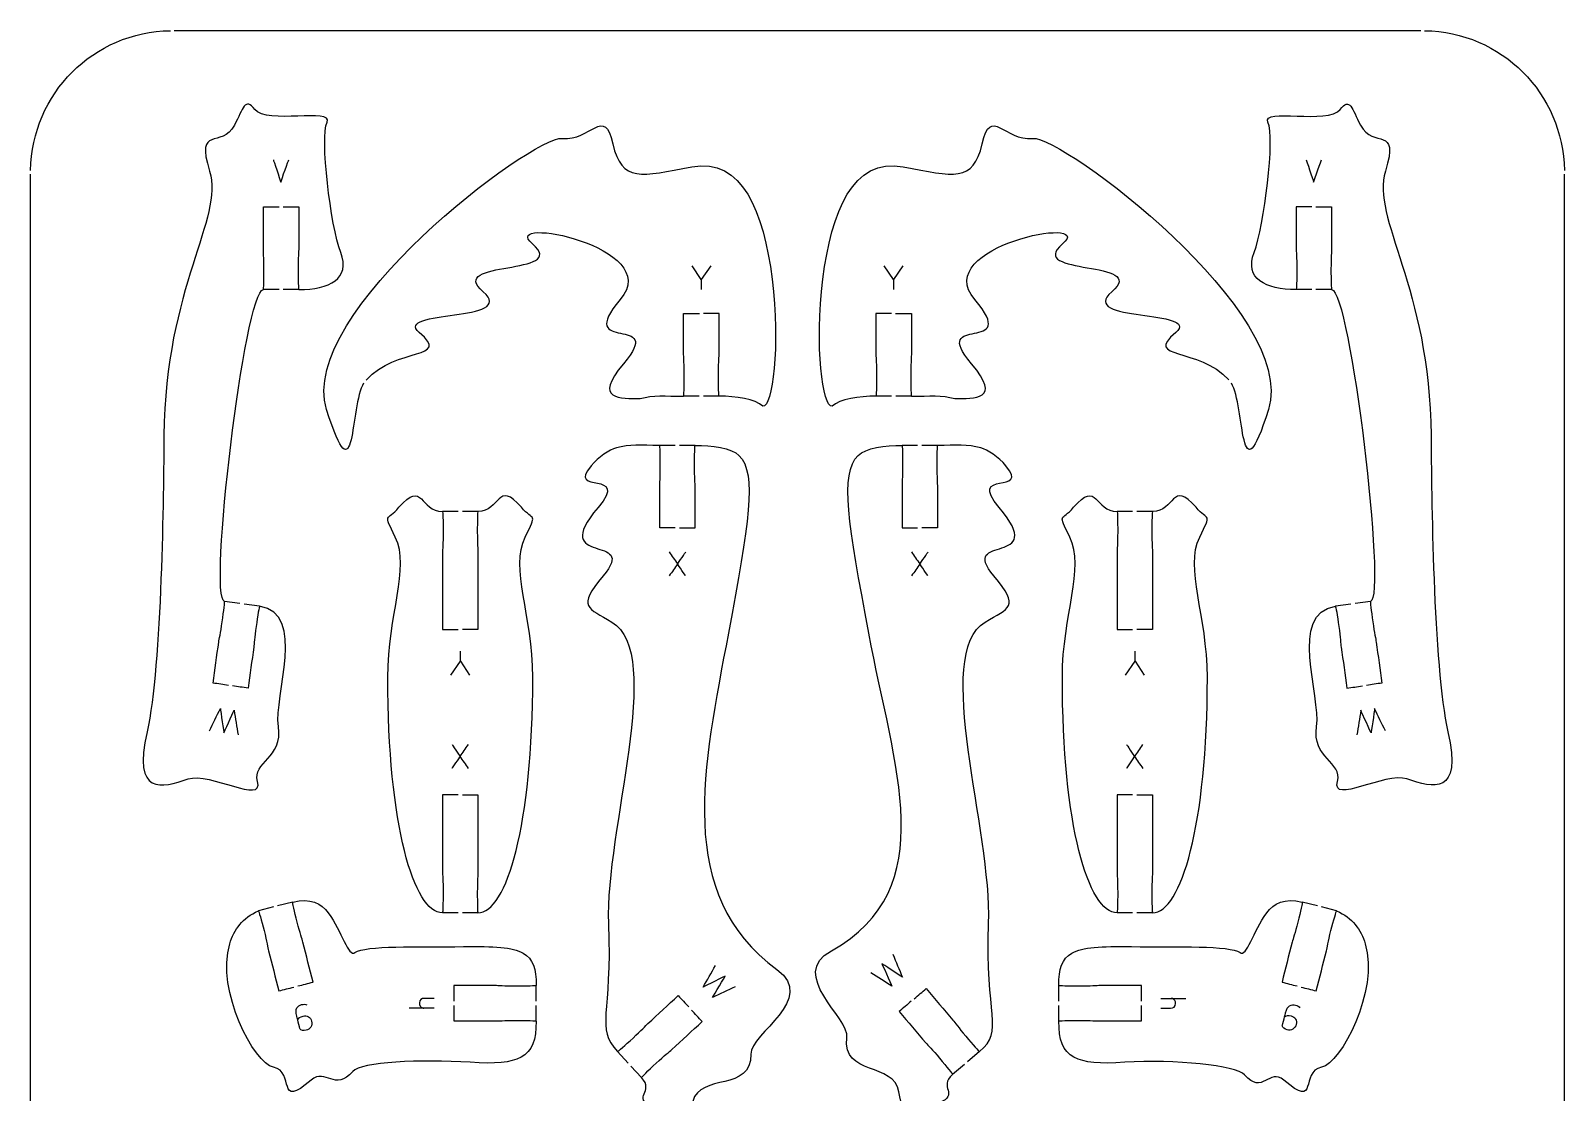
# Model space of a CAD drawing. Extents: x 5 to 405, y 5 to 225.
# Drawn here: x 5 to 135, y 135 to 225 of the extents above; entities that cross this region are included whole.
import ezdxf

# ---------------------------------------------------------------- set-up
doc = ezdxf.new("R2010")
doc.units = 0
doc.header["$MEASUREMENT"] = 0
doc.layers.add('DEFAULT', color=18, linetype='CONTINUOUS')

msp = doc.modelspace()

# ---------------------------------------------------------------- linework, layer by layer
at = {"layer": 'DEFAULT', "color": 1}
for points in [[(122.85, 225), (17.15, 225)], [(5, 17.15), (5, 212.85)], [(135, 17.15), (135, 212.85)], [(26.05, 203.06), (24.73, 203.06), (24.72, 203.06)], [(27.72, 203.06), (26.4, 203.06)], [(113.6, 203.06), (112.27, 203.06)], [(115.27, 203.06), (113.95, 203.06)], [(61.67, 194.02), (60.35, 194.02)], [(63.35, 194.02), (62.02, 194.02)], [(77.98, 194.02), (76.65, 194.02)], [(79.65, 194.02), (78.33, 194.02)], [(59.64, 189.85), (58.32, 189.85)], [(61.32, 189.85), (59.99, 189.85)], [(80.18, 189.85), (78.86, 189.85)], [(81.86, 189.85), (80.53, 189.85)], [(41.23, 184.24), (39.91, 184.24)], [(42.91, 184.24), (41.59, 184.24)], [(98.41, 184.24), (97.09, 184.24)], [(100.09, 184.24), (98.76, 184.24)], [(22.74, 176.45), (21.43, 176.63)], [(24.4, 176.21), (23.09, 176.4)], [(116.91, 176.4), (115.6, 176.21)], [(118.57, 176.63), (117.26, 176.45)], [(27.21, 151.14), (25.93, 150.81)], [(114.07, 150.81), (112.79, 151.14)], [(25.59, 150.73), (24.3, 150.4)], [(41.23, 150.24), (39.91, 150.24)], [(42.91, 150.24), (41.59, 150.24)], [(98.41, 150.24), (97.09, 150.24)], [(100.09, 150.24), (98.76, 150.24)], [(115.7, 150.4), (114.41, 150.73)], [(47.85, 142.73), (47.85, 144.06)], [(92.15, 142.73), (92.15, 144.06)], [(47.85, 141.06), (47.85, 142.38)], [(92.15, 141.06), (92.15, 142.38)], [(55.64, 137.5), (54.74, 138.47)], [(85.44, 138.47), (84.42, 137.61)], [(56.78, 136.27), (55.88, 137.24)], [(84.16, 137.39), (83.15, 136.53)]]:
    msp.add_lwpolyline(points, dxfattribs=at)
at = {"layer": 'DEFAULT', "color": 18}
for points in [[(61.83, 203.91), (61.06, 205.07)], [(62.64, 205.07), (61.83, 203.91), (61.83, 203.05)], [(78.13, 203.91), (77.36, 205.07)], [(78.94, 205.07), (78.13, 203.91), (78.13, 203.05)], [(40.62, 170.38), (41.43, 171.55), (41.43, 172.41)], [(97.8, 170.38), (98.61, 171.55), (98.61, 172.41)], [(41.43, 171.55), (42.2, 170.38)], [(98.61, 171.55), (99.38, 170.38)], [(39.21, 142.16), (37.08, 142.16)], [(100.79, 142.98), (102.92, 142.98)]]:
    msp.add_lwpolyline(points, dxfattribs=at)
at = {"layer": 'DEFAULT', "color": 1}
for points in [[(5, 213.15), (5.08, 219.66), (10.34, 224.92), (16.85, 225)], [(123.15, 225), (129.66, 224.92), (134.92, 219.66), (135, 213.15)]]:
    msp.add_open_spline(points, degree=3, dxfattribs=at)
for points, knots in [([(26.4, 210.06), (26.84, 210.06), (27.28, 210.06), (27.72, 210.06), (27.72, 208.9), (27.72, 207.73), (27.72, 206.56), (27.72, 206.29), (27.67, 205.78), (27.67, 204.81), (27.67, 203.85), (27.7, 203.06), (27.72, 203.06), (30.32, 203.06), (32.14, 203.96), (31.28, 206.2), (30.43, 208.44), (29.51, 215.98), (30.12, 217.25), (30.7, 218.48), (24.99, 217.03), (24, 218.32), (23.16, 219.42), (23.02, 218.4), (22.27, 217), (21.17, 214.92), (18.94, 217.07), (20.17, 213.09), (21.4, 209.1), (16.4, 203.32), (16.3, 190.68), (16.26, 186.1), (16.14, 171.14), (14.87, 165.58), (13.62, 160.12), (16.12, 160.83), (18.34, 161.58), (20.19, 162.2), (24.78, 159.36), (24.23, 161.37), (23.78, 162.99), (26.41, 163.35), (26, 166.03), (25.61, 168.59), (28.44, 175.65), (24.4, 176.21), (24.38, 176.21), (24.24, 175.44), (24.11, 174.49), (23.97, 173.53), (23.95, 173.02), (23.91, 172.75), (23.75, 171.59), (23.59, 170.44), (23.43, 169.28), (22.99, 169.34), (22.55, 169.4), (22.11, 169.46)], [0, 0, 0, 0, 3.76, 3.76, 3.76, 13.68, 13.68, 13.68, 14.68, 14.68, 14.68, 15.68, 15.68, 15.68, 16.68, 16.68, 16.68, 17.68, 17.68, 17.68, 18.68, 18.68, 18.68, 19.68, 19.68, 19.68, 20.68, 20.68, 20.68, 21.68, 21.68, 21.68, 22.68, 22.68, 22.68, 23.68, 23.68, 23.68, 24.68, 24.68, 24.68, 25.68, 25.68, 25.68, 26.68, 26.68, 26.68, 27.68, 27.68, 27.68, 28.68, 28.68, 28.68, 38.596491, 38.596491, 38.596491, 42.35266, 42.35266, 42.35266, 42.35266]), ([(33.22, 195.12), (32.05, 193.24), (32.59, 184.91), (30.09, 192.89), (27.51, 201.1), (47.6, 216.12), (50.05, 215.87), (52.49, 215.62), (53.62, 218.69), (54.35, 215.4), (55.09, 212.12), (56.77, 212.64), (61.04, 213.46), (65.31, 214.28), (67.13, 209.62), (67.85, 203.95), (68.56, 198.29), (67.88, 193.03), (67.06, 193.17), (66.45, 193.79), (64.74, 194.02), (63.35, 194.02), (63.32, 194.04), (63.3, 194.81), (63.3, 195.77), (63.3, 196.73), (63.35, 197.24), (63.35, 197.52), (63.35, 198.68), (63.35, 199.85), (63.35, 201.02), (62.91, 201.02), (62.47, 201.02), (62.03, 201.02)], [0, 0, 0, 0, 1, 1, 1, 2, 2, 2, 3, 3, 3, 4, 4, 4, 5, 5, 5, 6, 6, 6, 7, 7, 7, 8, 8, 8, 9, 9, 9, 18.93, 18.93, 18.93, 22.69, 22.69, 22.69, 22.69]), ([(77.97, 201.02), (77.53, 201.02), (77.09, 201.02), (76.65, 201.02), (76.65, 199.85), (76.65, 198.68), (76.65, 197.52), (76.65, 197.24), (76.7, 196.73), (76.7, 195.77), (76.7, 194.81), (76.68, 194.04), (76.66, 194.02), (75.27, 194.02), (73.55, 193.79), (72.94, 193.17), (72.12, 193.03), (71.44, 198.29), (72.15, 203.95), (72.87, 209.62), (74.69, 214.28), (78.96, 213.46), (83.23, 212.64), (84.91, 212.12), (85.65, 215.4), (86.39, 218.69), (87.51, 215.62), (89.95, 215.87), (92.4, 216.12), (112.49, 201.1), (109.92, 192.89), (107.41, 184.91), (107.95, 193.25), (106.78, 195.12)], [0, 0, 0, 0, 3.75, 3.75, 3.75, 13.680005, 13.680005, 13.680005, 14.680005, 14.680005, 14.680005, 15.680005, 15.680005, 15.680005, 16.680005, 16.680005, 16.680005, 17.680005, 17.680005, 17.680005, 18.680005, 18.680005, 18.680005, 19.680005, 19.680005, 19.680005, 20.680005, 20.680005, 20.680005, 21.680005, 21.680005, 21.680005, 22.680005, 22.680005, 22.680005, 22.680005]), ([(113.6, 210.06), (113.16, 210.06), (112.72, 210.06), (112.27, 210.06), (112.27, 208.9), (112.27, 207.73), (112.27, 206.56), (112.27, 206.29), (112.32, 205.78), (112.32, 204.81), (112.32, 203.85), (112.3, 203.06), (112.27, 203.06), (109.67, 203.06), (107.86, 203.96), (108.71, 206.2), (109.57, 208.44), (110.49, 215.98), (109.88, 217.25), (109.29, 218.48), (115, 217.02), (116, 218.32), (116.84, 219.41), (116.98, 218.4), (117.72, 217), (118.83, 214.92), (121.06, 217.07), (119.83, 213.09), (118.6, 209.1), (123.6, 203.32), (123.7, 190.68), (123.74, 186.1), (123.86, 171.14), (125.13, 165.58), (126.37, 160.12), (123.88, 160.83), (121.66, 161.58), (119.81, 162.2), (115.22, 159.36), (115.77, 161.37), (116.21, 162.99), (113.59, 163.35), (114, 166.03), (114.39, 168.59), (111.57, 175.65), (115.6, 176.21), (115.62, 176.21), (115.76, 175.44), (115.89, 174.49), (116.02, 173.53), (116.05, 173.02), (116.08, 172.75), (116.25, 171.59), (116.41, 170.44), (116.57, 169.28), (117.01, 169.34), (117.45, 169.4), (117.88, 169.46)], [0, 0, 0, 0, 3.76, 3.76, 3.76, 13.68, 13.68, 13.68, 14.68, 14.68, 14.68, 15.68, 15.68, 15.68, 16.68, 16.68, 16.68, 17.68, 17.68, 17.68, 18.68, 18.68, 18.68, 19.68, 19.68, 19.68, 20.68, 20.68, 20.68, 21.68, 21.68, 21.68, 22.68, 22.68, 22.68, 23.68, 23.68, 23.68, 24.68, 24.68, 24.68, 25.68, 25.68, 25.68, 26.68, 26.68, 26.68, 27.68, 27.68, 27.68, 28.68, 28.68, 28.68, 38.596491, 38.596491, 38.596491, 42.35266, 42.35266, 42.35266, 42.35266]), ([(21.77, 169.51), (21.33, 169.58), (20.89, 169.64), (20.46, 169.7), (20.62, 170.85), (20.78, 172.01), (20.94, 173.17), (20.98, 173.43), (21.1, 173.93), (21.24, 174.89), (21.37, 175.85), (21.46, 176.63), (21.43, 176.63), (20.03, 176.83), (23.14, 203.02), (24.73, 203.06), (24.75, 203.06), (24.77, 203.85), (24.77, 204.81), (24.77, 205.78), (24.73, 206.29), (24.73, 206.56), (24.73, 207.73), (24.73, 208.9), (24.73, 210.06), (25.17, 210.06), (25.61, 210.06), (26.05, 210.06)], [0, 0, 0, 0, 3.756168, 3.756168, 3.756168, 13.682562, 13.682562, 13.682562, 14.682562, 14.682562, 14.682562, 15.682562, 15.682562, 15.682562, 16.692562, 16.692562, 16.692562, 17.692562, 17.692562, 17.692562, 18.692562, 18.692562, 18.692562, 28.612562, 28.612562, 28.612562, 32.362562, 32.362562, 32.362562, 32.362562]), ([(33.44, 195.39), (36.04, 198.26), (40.7, 197.08), (37.94, 199.42), (35.65, 201.37), (46.4, 200.28), (43.36, 202.87), (40.11, 205.63), (50.77, 204.19), (47.53, 206.93), (44.6, 209.43), (58.8, 206.72), (54.98, 202.22), (50.95, 197.47), (58.98, 201.16), (55.24, 196.76), (52.6, 193.64), (55.05, 193.83), (56.67, 193.82), (57.77, 194.14), (58.76, 194.02), (60.35, 194.02), (60.37, 194.02), (60.4, 194.8), (60.4, 195.77), (60.4, 196.74), (60.35, 197.25), (60.35, 197.52), (60.35, 198.69), (60.35, 199.85), (60.35, 201.02), (60.79, 201.02), (61.24, 201.02), (61.68, 201.02)], [0, 0, 0, 0, 1, 1, 1, 2, 2, 2, 3, 3, 3, 4, 4, 4, 5, 5, 5, 6, 6, 6, 7, 7, 7, 8, 8, 8, 9, 9, 9, 18.92, 18.92, 18.92, 22.67, 22.67, 22.67, 22.67]), ([(78.32, 201.02), (78.77, 201.02), (79.21, 201.02), (79.65, 201.02), (79.65, 199.85), (79.65, 198.69), (79.65, 197.52), (79.65, 197.25), (79.6, 196.74), (79.6, 195.77), (79.6, 194.8), (79.63, 194.02), (79.65, 194.02), (81.25, 194.02), (82.23, 194.14), (83.33, 193.82), (84.95, 193.83), (87.4, 193.64), (84.76, 196.76), (81.02, 201.16), (89.06, 197.47), (85.02, 202.22), (81.2, 206.72), (95.41, 209.43), (92.47, 206.93), (89.24, 204.19), (99.89, 205.63), (96.64, 202.87), (93.6, 200.28), (104.36, 201.37), (102.06, 199.42), (99.3, 197.08), (103.96, 198.26), (106.56, 195.4)], [0, 0, 0, 0, 3.75, 3.75, 3.75, 13.670005, 13.670005, 13.670005, 14.670005, 14.670005, 14.670005, 15.670005, 15.670005, 15.670005, 16.670005, 16.670005, 16.670005, 17.670005, 17.670005, 17.670005, 18.670005, 18.670005, 18.670005, 19.670005, 19.670005, 19.670005, 20.670005, 20.670005, 20.670005, 21.670005, 21.670005, 21.670005, 22.670005, 22.670005, 22.670005, 22.670005]), ([(113.95, 210.06), (114.39, 210.06), (114.83, 210.06), (115.27, 210.06), (115.27, 208.9), (115.27, 207.73), (115.27, 206.56), (115.27, 206.29), (115.22, 205.78), (115.22, 204.81), (115.22, 203.85), (115.25, 203.06), (115.27, 203.06), (116.85, 203.06), (119.96, 176.83), (118.57, 176.63), (118.54, 176.63), (118.63, 175.85), (118.76, 174.89), (118.9, 173.93), (119.02, 173.43), (119.05, 173.17), (119.22, 172.01), (119.38, 170.85), (119.54, 169.7), (119.1, 169.64), (118.67, 169.58), (118.23, 169.51)], [0, 0, 0, 0, 3.75, 3.75, 3.75, 13.67, 13.67, 13.67, 14.67, 14.67, 14.67, 15.67, 15.67, 15.67, 16.67, 16.67, 16.67, 17.67, 17.67, 17.67, 18.67, 18.67, 18.67, 28.596394, 28.596394, 28.596394, 32.352562, 32.352562, 32.352562, 32.352562]), ([(59.64, 182.85), (59.2, 182.85), (58.76, 182.85), (58.32, 182.85), (58.32, 184.02), (58.32, 185.18), (58.32, 186.35), (58.32, 186.62), (58.37, 187.13), (58.37, 188.1), (58.37, 189.06), (58.35, 189.83), (58.32, 189.85), (56.73, 189.85), (55.75, 189.96), (54.65, 189.64), (54.04, 189.47), (53.13, 188.86), (52.51, 188.12), (50.38, 185.62), (55.87, 187.87), (53.09, 184.58), (48.77, 179.49), (56.67, 182.48), (53.52, 178.78), (51.26, 176.1), (52.25, 176.08), (54.26, 174.88), (58.79, 172.18), (53.66, 157.17), (53.98, 149.33), (54.29, 141.5), (52.84, 140.53), (54.74, 138.47), (54.79, 138.47), (55.37, 138.98), (56.06, 139.62), (56.77, 140.28), (57.12, 140.66), (57.32, 140.85), (58.17, 141.64), (59.03, 142.43), (59.88, 143.22), (60.18, 142.89), (60.48, 142.57), (60.78, 142.25)], [0, 0, 0, 0, 3.75, 3.75, 3.75, 13.67, 13.67, 13.67, 14.67, 14.67, 14.67, 15.67, 15.67, 15.67, 16.67, 16.67, 16.67, 17.67, 17.67, 17.67, 18.67, 18.67, 18.67, 19.67, 19.67, 19.67, 20.67, 20.67, 20.67, 21.67, 21.67, 21.67, 22.67, 22.67, 22.67, 23.67, 23.67, 23.67, 24.67, 24.67, 24.67, 34.584197, 34.584197, 34.584197, 38.341869, 38.341869, 38.341869, 38.341869]), ([(59.99, 182.85), (60.43, 182.85), (60.88, 182.85), (61.32, 182.85), (61.32, 184.02), (61.32, 185.18), (61.32, 186.35), (61.32, 186.62), (61.27, 187.13), (61.27, 188.1), (61.27, 189.07), (61.29, 189.85), (61.32, 189.85), (62.71, 189.86), (64.43, 189.62), (65.04, 189), (66.61, 187.4), (65.87, 183.23), (64.14, 173.93), (62.02, 162.56), (59.53, 151.82), (68.26, 145.42), (71.7, 142.91), (66.02, 140.02), (66.05, 138.26), (66.1, 135.01), (61.76, 136.67), (61.12, 134.25), (60.47, 131.8), (59.3, 132.78), (57.62, 133.73), (55.95, 134.68), (57.92, 135.04), (56.78, 136.27), (56.78, 136.3), (57.33, 136.84), (58.03, 137.49), (58.74, 138.15), (59.15, 138.46), (59.35, 138.64), (60.21, 139.44), (61.06, 140.23), (61.92, 141.02), (61.62, 141.34), (61.32, 141.66), (61.02, 141.99)], [0, 0, 0, 0, 3.75, 3.75, 3.75, 13.670005, 13.670005, 13.670005, 14.670005, 14.670005, 14.670005, 15.670005, 15.670005, 15.670005, 16.670005, 16.670005, 16.670005, 17.670005, 17.670005, 17.670005, 18.670005, 18.670005, 18.670005, 19.670005, 19.670005, 19.670005, 20.670005, 20.670005, 20.670005, 21.670005, 21.670005, 21.670005, 22.670005, 22.670005, 22.670005, 23.670005, 23.670005, 23.670005, 24.670005, 24.670005, 24.670005, 34.591547, 34.591547, 34.591547, 38.335088, 38.335088, 38.335088, 38.335088]), ([(79.63, 142.73), (79.3, 142.44), (78.96, 142.16), (78.62, 141.87), (79.38, 140.98), (80.13, 140.09), (80.89, 139.2), (81.06, 139), (81.43, 138.64), (82.05, 137.9), (82.67, 137.18), (83.15, 136.57), (83.15, 136.53), (81.87, 135.45), (83.77, 134.85), (82, 134.12), (80.23, 133.38), (78.93, 132.54), (78.59, 135.06), (78.25, 137.54), (73.74, 136.42), (74.19, 139.64), (74.43, 141.38), (69.14, 144.94), (72.87, 147.02), (82.31, 152.3), (78.16, 162.56), (76.04, 173.93), (74.31, 183.23), (73.57, 187.4), (75.14, 189), (75.75, 189.62), (77.47, 189.86), (78.86, 189.85), (78.89, 189.85), (78.91, 189.07), (78.91, 188.1), (78.91, 187.13), (78.86, 186.62), (78.86, 186.35), (78.86, 185.18), (78.86, 184.02), (78.86, 182.85), (79.3, 182.85), (79.74, 182.85), (80.18, 182.85)], [0, 0, 0, 0, 3.752932, 3.752932, 3.752932, 13.672257, 13.672257, 13.672257, 14.672257, 14.672257, 14.672257, 15.672257, 15.672257, 15.672257, 16.672257, 16.672257, 16.672257, 17.672257, 17.672257, 17.672257, 18.672257, 18.672257, 18.672257, 19.672257, 19.672257, 19.672257, 20.672257, 20.672257, 20.672257, 21.672257, 21.672257, 21.672257, 22.672257, 22.672257, 22.672257, 23.672257, 23.672257, 23.672257, 24.672257, 24.672257, 24.672257, 34.592257, 34.592257, 34.592257, 38.342257, 38.342257, 38.342257, 38.342257]), ([(79.9, 142.95), (80.24, 143.24), (80.57, 143.53), (80.91, 143.81), (81.66, 142.92), (82.42, 142.03), (83.17, 141.14), (83.35, 140.93), (83.64, 140.51), (84.26, 139.77), (84.88, 139.05), (85.4, 138.47), (85.44, 138.47), (87.57, 140.28), (85.89, 141.5), (86.2, 149.33), (86.51, 157.17), (81.39, 172.18), (85.92, 174.88), (87.93, 176.08), (88.92, 176.1), (86.65, 178.78), (83.51, 182.48), (91.41, 179.49), (87.09, 184.58), (84.31, 187.87), (89.8, 185.62), (87.67, 188.12), (87.05, 188.86), (86.14, 189.47), (85.53, 189.64), (84.43, 189.96), (83.45, 189.85), (81.86, 189.85), (81.83, 189.83), (81.81, 189.06), (81.81, 188.1), (81.81, 187.13), (81.86, 186.62), (81.86, 186.35), (81.86, 185.18), (81.86, 184.02), (81.86, 182.85), (81.42, 182.85), (80.97, 182.85), (80.53, 182.85)], [0, 0, 0, 0, 3.752932, 3.752932, 3.752932, 13.672257, 13.672257, 13.672257, 14.672257, 14.672257, 14.672257, 15.672257, 15.672257, 15.672257, 16.672257, 16.672257, 16.672257, 17.672257, 17.672257, 17.672257, 18.672257, 18.672257, 18.672257, 19.672257, 19.672257, 19.672257, 20.672257, 20.672257, 20.672257, 21.672257, 21.672257, 21.672257, 22.672257, 22.672257, 22.672257, 23.672257, 23.672257, 23.672257, 24.672257, 24.672257, 24.672257, 34.592262, 34.592262, 34.592262, 38.352262, 38.352262, 38.352262, 38.352262]), ([(41.23, 160.24), (40.79, 160.24), (40.35, 160.24), (39.91, 160.24), (39.91, 158.08), (39.91, 155.91), (39.91, 153.74), (39.91, 153.47), (39.96, 152.96), (39.96, 151.99), (39.96, 151.03), (39.93, 150.24), (39.91, 150.24), (37.47, 150.24), (35.27, 157.65), (35.27, 170.19), (35.27, 175.51), (37.2, 179.42), (35.91, 182.08), (34.87, 184.24), (35.18, 183.38), (36.22, 184.6), (38.27, 186.98), (38, 184.24), (39.91, 184.24), (39.94, 184.24), (39.96, 183.46), (39.96, 182.49), (39.96, 181.53), (39.91, 181.02), (39.91, 180.74), (39.91, 178.58), (39.91, 176.41), (39.91, 174.25), (40.35, 174.25), (40.79, 174.25), (41.23, 174.25)], [0, 0, 0, 0, 3.75, 3.75, 3.75, 22.18, 22.18, 22.18, 23.18, 23.18, 23.18, 24.18, 24.18, 24.18, 25.18, 25.18, 25.18, 26.18, 26.18, 26.18, 27.18, 27.18, 27.18, 28.18, 28.18, 28.18, 29.18, 29.18, 29.18, 30.18, 30.18, 30.18, 48.6, 48.6, 48.6, 52.35, 52.35, 52.35, 52.35]), ([(41.59, 160.24), (42.03, 160.24), (42.47, 160.24), (42.91, 160.24), (42.91, 158.08), (42.91, 155.91), (42.91, 153.74), (42.91, 153.47), (42.86, 152.96), (42.86, 151.99), (42.86, 151.03), (42.88, 150.24), (42.91, 150.24), (45.35, 150.24), (47.56, 157.65), (47.56, 170.19), (47.56, 175.51), (45.62, 179.42), (46.91, 182.08), (47.96, 184.24), (47.65, 183.38), (46.6, 184.6), (44.55, 186.98), (44.82, 184.24), (42.91, 184.24), (42.88, 184.24), (42.86, 183.46), (42.86, 182.49), (42.86, 181.53), (42.91, 181.02), (42.91, 180.74), (42.91, 178.58), (42.91, 176.41), (42.91, 174.25), (42.47, 174.25), (42.03, 174.25), (41.59, 174.25)], [0, 0, 0, 0, 3.75, 3.75, 3.75, 22.18, 22.18, 22.18, 23.18, 23.18, 23.18, 24.18, 24.18, 24.18, 25.18, 25.18, 25.18, 26.18, 26.18, 26.18, 27.18, 27.18, 27.18, 28.18, 28.18, 28.18, 29.18, 29.18, 29.18, 30.18, 30.18, 30.18, 48.6, 48.6, 48.6, 52.35, 52.35, 52.35, 52.35]), ([(98.41, 160.24), (97.97, 160.24), (97.53, 160.24), (97.09, 160.24), (97.09, 158.08), (97.09, 155.91), (97.09, 153.74), (97.09, 153.47), (97.14, 152.96), (97.14, 151.99), (97.14, 151.03), (97.11, 150.24), (97.09, 150.24), (94.65, 150.24), (92.45, 157.65), (92.45, 170.19), (92.45, 175.51), (94.38, 179.42), (93.09, 182.08), (92.04, 184.24), (92.35, 183.38), (93.4, 184.6), (95.45, 186.98), (95.18, 184.24), (97.09, 184.24), (97.12, 184.24), (97.14, 183.46), (97.14, 182.49), (97.14, 181.53), (97.09, 181.02), (97.09, 180.74), (97.09, 178.58), (97.09, 176.41), (97.09, 174.25), (97.53, 174.25), (97.97, 174.25), (98.41, 174.25)], [0, 0, 0, 0, 3.76, 3.76, 3.76, 22.19, 22.19, 22.19, 23.19, 23.19, 23.19, 24.19, 24.19, 24.19, 25.19, 25.19, 25.19, 26.19, 26.19, 26.19, 27.19, 27.19, 27.19, 28.19, 28.19, 28.19, 29.19, 29.19, 29.19, 30.19, 30.19, 30.19, 48.61, 48.61, 48.61, 52.37, 52.37, 52.37, 52.37]), ([(98.76, 160.24), (99.21, 160.24), (99.65, 160.24), (100.09, 160.24), (100.09, 158.08), (100.09, 155.91), (100.09, 153.74), (100.09, 153.47), (100.04, 152.96), (100.04, 151.99), (100.04, 151.03), (100.06, 150.24), (100.09, 150.24), (102.52, 150.24), (104.74, 157.65), (104.74, 170.19), (104.74, 175.51), (102.8, 179.42), (104.09, 182.08), (105.14, 184.24), (104.82, 183.38), (103.78, 184.6), (101.73, 186.98), (102, 184.24), (100.09, 184.24), (100.06, 184.24), (100.04, 183.46), (100.04, 182.49), (100.04, 181.53), (100.09, 181.02), (100.09, 180.74), (100.09, 178.58), (100.09, 176.41), (100.09, 174.25), (99.65, 174.25), (99.21, 174.25), (98.76, 174.25)], [0, 0, 0, 0, 3.75, 3.75, 3.75, 22.18, 22.18, 22.18, 23.18, 23.18, 23.18, 24.18, 24.18, 24.18, 25.18, 25.18, 25.18, 26.18, 26.18, 26.18, 27.18, 27.18, 27.18, 28.18, 28.18, 28.18, 29.18, 29.18, 29.18, 30.18, 30.18, 30.18, 48.6, 48.6, 48.6, 52.35, 52.35, 52.35, 52.35]), ([(27.66, 144.03), (28.08, 144.14), (28.51, 144.25), (28.94, 144.36), (28.65, 145.49), (28.36, 146.62), (28.07, 147.75), (28.01, 148.01), (27.83, 148.5), (27.59, 149.43), (27.36, 150.37), (27.19, 151.13), (27.21, 151.14), (28.72, 151.52), (29.64, 151.02), (30.23, 150.22), (31.36, 148.67), (31.93, 146.45), (32.49, 146.86), (33.37, 147.49), (37.78, 147.32), (41.7, 147.37), (44.27, 147.41), (45.84, 147.32), (46.74, 146.81), (47.58, 146.34), (47.86, 145.5), (47.85, 144.06), (47.84, 144.04), (47.06, 144.01), (46.1, 144.01), (45.14, 144.01), (44.63, 144.06), (44.36, 144.06), (43.19, 144.07), (42.02, 144.07), (40.86, 144.07), (40.86, 143.62), (40.86, 143.18), (40.86, 142.73)], [0, 0, 0, 0, 3.735077, 3.735077, 3.735077, 13.65, 13.65, 13.65, 14.65, 14.65, 14.65, 15.65, 15.65, 15.65, 16.65, 16.65, 16.65, 17.65, 17.65, 17.65, 18.65, 18.65, 18.65, 19.65, 19.65, 19.65, 20.65, 20.65, 20.65, 21.65, 21.65, 21.65, 22.65, 22.65, 22.65, 32.580005, 32.580005, 32.580005, 36.360005, 36.360005, 36.360005, 36.360005]), ([(99.15, 142.73), (99.15, 143.18), (99.15, 143.62), (99.15, 144.07), (97.98, 144.07), (96.81, 144.07), (95.65, 144.06), (95.37, 144.06), (94.86, 144.01), (93.9, 144.01), (92.94, 144.01), (92.16, 144.04), (92.15, 144.06), (92.14, 145.5), (92.42, 146.34), (93.26, 146.81), (94.16, 147.32), (95.73, 147.41), (98.3, 147.37), (102.22, 147.32), (106.63, 147.49), (107.51, 146.86), (108.07, 146.45), (108.64, 148.67), (109.77, 150.22), (110.36, 151.02), (111.28, 151.52), (112.79, 151.14), (112.82, 151.13), (112.64, 150.37), (112.41, 149.43), (112.17, 148.5), (112, 148.01), (111.93, 147.75), (111.64, 146.62), (111.35, 145.49), (111.07, 144.36), (111.49, 144.25), (111.92, 144.14), (112.34, 144.03)], [0, 0, 0, 0, 3.78, 3.78, 3.78, 13.700005, 13.700005, 13.700005, 14.700005, 14.700005, 14.700005, 15.700005, 15.700005, 15.700005, 16.700005, 16.700005, 16.700005, 17.700005, 17.700005, 17.700005, 18.700005, 18.700005, 18.700005, 19.700005, 19.700005, 19.700005, 20.700005, 20.700005, 20.700005, 21.700005, 21.700005, 21.700005, 22.700005, 22.700005, 22.700005, 32.614928, 32.614928, 32.614928, 36.350005, 36.350005, 36.350005, 36.350005]), ([(40.86, 142.38), (40.86, 141.95), (40.86, 141.51), (40.86, 141.07), (42.02, 141.07), (43.19, 141.07), (44.36, 141.07), (44.62, 141.07), (45.14, 141.11), (46.1, 141.11), (47.07, 141.11), (47.85, 141.09), (47.85, 141.06), (47.85, 139.48), (47.52, 138.51), (46.57, 137.99), (45.71, 137.52), (44.35, 137.42), (42.26, 137.56), (38.03, 137.84), (33.01, 137.58), (32.31, 136.78), (30.79, 135.03), (30.01, 137.1), (28.79, 136.06), (25.77, 133.49), (27.47, 136.77), (25.58, 137.14), (23.94, 137.47), (20.7, 143.61), (21.87, 147.6), (22.23, 148.81), (22.98, 149.81), (24.3, 150.4), (24.34, 150.38), (24.55, 149.64), (24.79, 148.72), (25.03, 147.78), (25.1, 147.27), (25.17, 147.01), (25.46, 145.88), (25.74, 144.75), (26.03, 143.62), (26.46, 143.73), (26.89, 143.83), (27.32, 143.94)], [0, 0, 0, 0, 3.73, 3.73, 3.73, 13.650005, 13.650005, 13.650005, 14.650005, 14.650005, 14.650005, 15.650005, 15.650005, 15.650005, 16.650005, 16.650005, 16.650005, 17.650005, 17.650005, 17.650005, 18.650005, 18.650005, 18.650005, 19.650005, 19.650005, 19.650005, 20.650005, 20.650005, 20.650005, 21.650005, 21.650005, 21.650005, 22.650005, 22.650005, 22.650005, 23.650005, 23.650005, 23.650005, 24.650005, 24.650005, 24.650005, 34.577084, 34.577084, 34.577084, 38.343701, 38.343701, 38.343701, 38.343701]), ([(112.68, 143.94), (113.11, 143.83), (113.54, 143.73), (113.97, 143.62), (114.26, 144.75), (114.55, 145.88), (114.83, 147.01), (114.9, 147.27), (114.97, 147.78), (115.21, 148.72), (115.45, 149.64), (115.67, 150.38), (115.7, 150.4), (117.02, 149.81), (117.78, 148.81), (118.13, 147.6), (119.3, 143.61), (116.06, 137.47), (114.42, 137.14), (112.53, 136.77), (114.23, 133.49), (111.21, 136.06), (110, 137.1), (109.41, 134.75), (107.89, 136.49), (107.19, 137.29), (101.97, 137.84), (97.74, 137.56), (95.65, 137.42), (94.29, 137.52), (93.43, 137.99), (92.48, 138.51), (92.15, 139.48), (92.15, 141.06), (92.15, 141.09), (92.93, 141.11), (93.9, 141.11), (94.86, 141.11), (95.38, 141.07), (95.65, 141.07), (96.81, 141.07), (97.98, 141.07), (99.15, 141.07), (99.15, 141.51), (99.15, 141.95), (99.15, 142.38)], [0, 0, 0, 0, 3.766617, 3.766617, 3.766617, 13.693696, 13.693696, 13.693696, 14.693696, 14.693696, 14.693696, 15.693696, 15.693696, 15.693696, 16.693696, 16.693696, 16.693696, 17.693696, 17.693696, 17.693696, 18.693696, 18.693696, 18.693696, 19.693696, 19.693696, 19.693696, 20.693696, 20.693696, 20.693696, 21.693696, 21.693696, 21.693696, 22.693696, 22.693696, 22.693696, 23.693696, 23.693696, 23.693696, 24.693696, 24.693696, 24.693696, 34.613701, 34.613701, 34.613701, 38.343701, 38.343701, 38.343701, 38.343701])]:
    msp.add_open_spline(points, degree=3, knots=knots, dxfattribs=at)
at = {"layer": 'DEFAULT', "color": 18}
for points, knots in [([(25.57, 214.05), (25.57, 214.05), (26.13, 212.41), (26.2, 212.16), (26.27, 212.41), (26.87, 214.05), (26.87, 214.05)], [0, 0, 0, 0, 1.02, 1.02, 1.02, 2.02, 2.02, 2.02, 2.02]), ([(113.12, 214.05), (113.12, 214.05), (113.68, 212.42), (113.75, 212.16), (113.82, 212.41), (114.42, 214.05), (114.42, 214.05)], [0, 0, 0, 0, 1.02, 1.02, 1.02, 2.02, 2.02, 2.02, 2.02]), ([(59.11, 180.82), (59.35, 180.48), (59.59, 180.14), (59.83, 179.8), (59.93, 179.92), (60.53, 180.82), (60.53, 180.82)], [0, 0, 0, 0, 3.548245, 3.548245, 3.548245, 4.548245, 4.548245, 4.548245, 4.548245]), ([(79.65, 180.82), (79.89, 180.48), (80.13, 180.14), (80.37, 179.8), (80.46, 179.92), (81.07, 180.82), (81.07, 180.82)], [0, 0, 0, 0, 3.548245, 3.548245, 3.548245, 4.548245, 4.548245, 4.548245, 4.548245]), ([(60.51, 178.8), (60.51, 178.8), (59.93, 179.69), (59.83, 179.8), (59.6, 179.46), (59.37, 179.13), (59.13, 178.8)], [0, 0, 0, 0, 1, 1, 1, 4.45798, 4.45798, 4.45798, 4.45798]), ([(81.05, 178.8), (81.05, 178.8), (80.46, 179.69), (80.37, 179.8), (80.14, 179.46), (79.91, 179.13), (79.67, 178.8)], [0, 0, 0, 0, 1, 1, 1, 4.45798, 4.45798, 4.45798, 4.45798]), ([(20.17, 165.65), (20.47, 166.28), (20.77, 166.92), (21.08, 167.56), (21.11, 167.3), (21.38, 165.48), (21.38, 165.48), (21.38, 165.48), (22.14, 167.15), (22.24, 167.4), (22.36, 166.7), (22.47, 166), (22.59, 165.31)], [0, 0, 0, 0, 5.999966, 5.999966, 5.999966, 6.999966, 6.999966, 6.999966, 7.999966, 7.999966, 7.999966, 13.999572, 13.999572, 13.999572, 13.999572]), ([(119.83, 165.65), (119.52, 166.28), (119.22, 166.92), (118.92, 167.56), (118.89, 167.3), (118.62, 165.48), (118.62, 165.48), (118.62, 165.48), (117.85, 167.16), (117.75, 167.4), (117.64, 166.7), (117.53, 166), (117.41, 165.31)], [0, 0, 0, 0, 5.999966, 5.999966, 5.999966, 6.999966, 6.999966, 6.999966, 7.999966, 7.999966, 7.999966, 13.999572, 13.999572, 13.999572, 13.999572]), ([(40.72, 164.49), (40.72, 164.49), (41.31, 163.6), (41.4, 163.49), (41.63, 163.82), (41.86, 164.15), (42.1, 164.49)], [0, 0, 0, 0, 1, 1, 1, 4.45798, 4.45798, 4.45798, 4.45798]), ([(97.9, 164.49), (97.9, 164.49), (98.48, 163.6), (98.58, 163.49), (98.81, 163.82), (99.04, 164.15), (99.28, 164.49)], [0, 0, 0, 0, 1, 1, 1, 4.45798, 4.45798, 4.45798, 4.45798]), ([(42.12, 162.47), (41.88, 162.81), (41.64, 163.15), (41.4, 163.49), (41.31, 163.37), (40.7, 162.47), (40.7, 162.47)], [0, 0, 0, 0, 3.548245, 3.548245, 3.548245, 4.548245, 4.548245, 4.548245, 4.548245]), ([(99.3, 162.47), (99.06, 162.81), (98.82, 163.15), (98.58, 163.49), (98.48, 163.37), (97.88, 162.47), (97.88, 162.47)], [0, 0, 0, 0, 3.548245, 3.548245, 3.548245, 4.548245, 4.548245, 4.548245, 4.548245]), ([(64.71, 143.97), (64.07, 143.67), (63.43, 143.37), (62.79, 143.06), (62.93, 143.28), (63.88, 144.87), (63.88, 144.87), (63.88, 144.87), (62.22, 144.05), (61.99, 143.93), (62.35, 144.54), (62.7, 145.15), (63.05, 145.76)], [0, 0, 0, 0, 5.999638, 5.999638, 5.999638, 6.999638, 6.999638, 6.999638, 7.999638, 7.999638, 7.999638, 13.998506, 13.998506, 13.998506, 13.998506]), ([(78.08, 146.72), (78.35, 146.07), (78.63, 145.42), (78.9, 144.77), (78.69, 144.92), (77.15, 145.93), (77.15, 145.93), (77.15, 145.93), (77.89, 144.25), (78, 144.01), (77.41, 144.39), (76.81, 144.77), (76.22, 145.15)], [0, 0, 0, 0, 5.999431, 5.999431, 5.999431, 6.999431, 6.999431, 6.999431, 7.999431, 7.999431, 7.999431, 13.998556, 13.998556, 13.998556, 13.998556]), ([(27.63, 141.16), (27.68, 141.29), (27.88, 141.43), (28.09, 141.48), (28.42, 141.57), (28.73, 141.38), (28.81, 141.06), (28.91, 140.66), (28.67, 140.36), (28.36, 140.28), (28.13, 140.22), (27.91, 140.28), (27.83, 140.36), (27.81, 140.47), (27.55, 141.48), (27.55, 141.48), (27.47, 141.8), (27.48, 142.01), (27.57, 142.17), (27.65, 142.32), (27.82, 142.41), (27.97, 142.45), (28.12, 142.49), (28.29, 142.49), (28.41, 142.44)], [0, 0, 0, 0, 1, 1, 1, 2, 2, 2, 3, 3, 3, 4, 4, 4, 5, 5, 5, 6, 6, 6, 7, 7, 7, 8, 8, 8, 8]), ([(39.21, 142.98), (38.93, 142.98), (38.66, 142.98), (38.38, 142.98), (38.15, 142.98), (37.95, 142.88), (37.95, 142.59), (37.95, 142.39), (38.07, 142.24), (38.21, 142.18), (38.25, 142.16), (38.29, 142.16), (38.34, 142.16)], [0, 0, 0, 0, 2.363, 2.363, 2.363, 3.363, 3.363, 3.363, 4.363, 4.363, 4.363, 5.363, 5.363, 5.363, 5.363]), ([(100.79, 142.16), (101.07, 142.16), (101.34, 142.16), (101.62, 142.16), (101.86, 142.16), (102.05, 142.26), (102.05, 142.55), (102.05, 142.75), (101.93, 142.9), (101.79, 142.96), (101.75, 142.97), (101.71, 142.98), (101.66, 142.98)], [0, 0, 0, 0, 2.363, 2.363, 2.363, 3.363, 3.363, 3.363, 4.363, 4.363, 4.363, 5.363, 5.363, 5.363, 5.363]), ([(111.29, 141.43), (111.4, 141.52), (111.64, 141.55), (111.85, 141.5), (112.18, 141.41), (112.36, 141.11), (112.28, 140.78), (112.18, 140.39), (111.82, 140.24), (111.51, 140.31), (111.28, 140.37), (111.12, 140.53), (111.08, 140.64), (111.12, 140.74), (111.37, 141.75), (111.37, 141.75), (111.46, 142.08), (111.56, 142.26), (111.71, 142.35), (111.87, 142.45), (112.05, 142.44), (112.21, 142.4), (112.36, 142.37), (112.51, 142.28), (112.59, 142.18)], [0, 0, 0, 0, 1, 1, 1, 2, 2, 2, 3, 3, 3, 4, 4, 4, 5, 5, 5, 6, 6, 6, 7, 7, 7, 8, 8, 8, 8])]:
    msp.add_open_spline(points, degree=3, knots=knots, dxfattribs=at)

doc.saveas('drawing.dxf')
